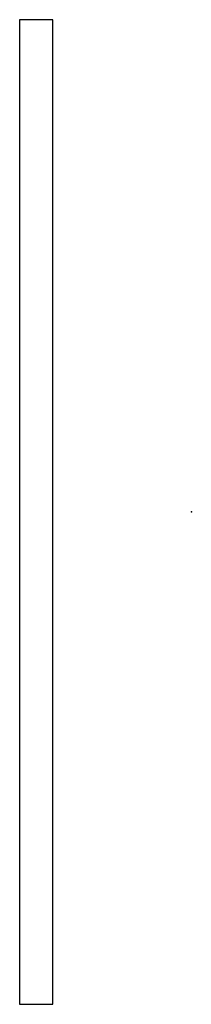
# Model space of a CAD drawing. Header units: centimetres. Extents: x -2.7 to 0, y -7.8 to 7.8.
import ezdxf

# ---------------------------------------------------------------- set-up
doc = ezdxf.new("R2010")
doc.units = ezdxf.units.CM
doc.header["$MEASUREMENT"] = 0
doc.layers.add('Light_Box_Back_Cover-Top v2_Sketch1', color=7, linetype='Continuous')

msp = doc.modelspace()

# ---------------------------------------------------------------- linework, layer by layer
at = {"layer": 'Light_Box_Back_Cover-Top v2_Sketch1'}
for p, q in [((-2.725, 7.8, 0.77), (-2.725, -7.8, 0.77)), ((-2.2, 7.8, 0.77), (-2.725, 7.8, 0.77)), ((-2.2, 7.8, 0.77), (-2.725, 7.8, 0.77)), ((-2.725, 7.8, 0.77), (-2.725, -7.8, 0.77)), ((-2.2, -7.8, 0.77), (-2.2, 7.8, 0.77)), ((-2.2, -7.8, 0.77), (-2.2, 7.8, 0.77)), ((-2.725, -7.8, 0.77), (-2.2, -7.8, 0.77)), ((-2.725, -7.8, 0.77), (-2.2, -7.8, 0.77))]:
    msp.add_line(p, q, dxfattribs=at)
msp.add_point((0, 0, 0.77), dxfattribs=at)

doc.saveas('drawing.dxf')
